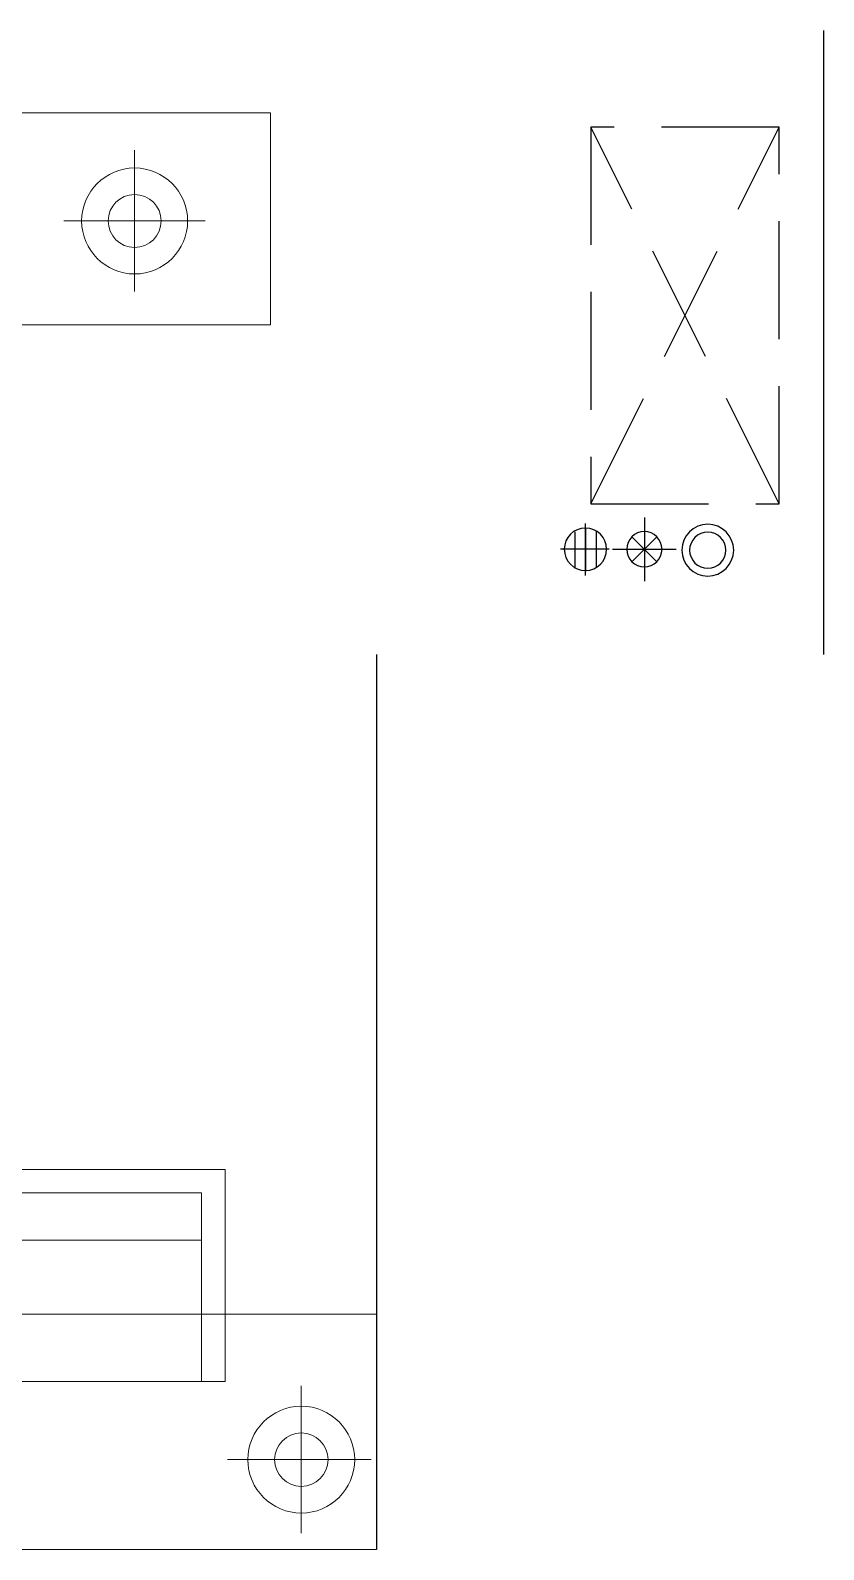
# Model space of a CAD drawing. Extents: x 72956 to 162056, y -6841 to 35159.
# Drawn here: x 138066 to 139750, y 19738 to 22963 of the extents above; entities that cross this region are included whole.
import ezdxf

# ---------------------------------------------------------------- set-up
doc = ezdxf.new("R2010")
doc.units = 0
doc.header["$LTSCALE"] = 1000
doc.header["$MEASUREMENT"] = 0
doc.linetypes.add('DASH', pattern=[0.35, 0.25, -0.1])
doc.layers.get('0').update_dxf_attribs({"linetype": 'CONTINUOUS'})
for name, color, linetype in [('-厨卫', 154, 'CONTINUOUS'), ('-阳台栏杆', 152, 'CONTINUOUS'), ('A-AD-ARCH-AXIS', 1, 'CONTINUOUS'), ('A-AE-PIPE-ROOF', 10, 'CONTINUOUS'), ('A-AE-PIPE-SMAL', 51, 'CONTINUOUS'), ('A-WE-HOLE-TOLT', 14, 'CONTINUOUS'), ('AC', 33, 'CONTINUOUS'), ('fenshua', 233, 'CONTINUOUS'), ('WINDOW', 4, 'CONTINUOUS'), ('改动', 1, 'CONTINUOUS')]:
    doc.layers.add(name, color=color, linetype=linetype)
doc.layers.add('-家具', color=44, linetype='CONTINUOUS', lineweight=9)

# ---------------------------------------------------------------- blocks, each defined once
blk = doc.blocks.new('4565767887yhj')
at = {"layer": 'AC', "linetype": 'DASH'}
for p, q in [((280735.2, 132575), (279935.2, 132175)), ((280735.2, 132175), (279935.2, 132575))]:
    blk.add_line(p, q, dxfattribs=at)
blk.add_lwpolyline([(279935.2, 132575), (280735.2, 132575), (280735.2, 132175), (279935.2, 132175)], close=True, dxfattribs=at)
blk = doc.blocks.new('w-p-r')
for radius in [55, 38.5]:
    blk.add_circle((0, 0), radius)
blk = doc.blocks.new('kongtiao')
at = {"layer": 'A-AD-ARCH-AXIS'}
for p, q in [((113322.9, 10563.1), (113322.9, 10666.3)), ((113379, 10613.6), (113268.4, 10613.6)), ((113322.9, 10556.3), (113322.9, 10420.8)), ((113255.2, 10488.6), (113390.7, 10488.6))]:
    blk.add_line(p, q, dxfattribs=at)
at = {"layer": 'A-AE-PIPE-SMAL'}
for p, q in [((113349.5, 10515.1), (113296.4, 10462.1)), ((113296.4, 10515.1), (113349.5, 10462.1)), ((113322.9, 10526.1), (113322.9, 10451.1)), ((113285.4, 10488.6), (113360.4, 10488.6))]:
    blk.add_line(p, q, dxfattribs=at)
blk.add_circle((113322.9, 10488.6), 37.5, dxfattribs=at)
at = {"layer": 'A-WE-HOLE-TOLT'}
for p, q in [((113279.9, 10613.6), (113369.9, 10613.6)), ((113285.9, 10636.1), (113363.8, 10636.1)), ((113284, 10591.1), (113361.9, 10591.1))]:
    blk.add_line(p, q, dxfattribs=at)
blk.add_circle((113322.9, 10613.6), 45, dxfattribs=at)
at = {"layer": 'A-AE-PIPE-ROOF'}
blk.add_blockref('w-p-r', (113324.9, 10354), dxfattribs=at)
at = {"layer": '改动', "linetype": 'ByBlock'}
blk.add_blockref('4565767887yhj', (-167508.4, -121972.7), dxfattribs=at)
blk = doc.blocks.new('k')
at = {"layer": '-家具'}
for p, q in [((180739.8, 143930.6, 23437.5), (181289.8, 143930.6, 23437.5)), ((181289.8, 143930.6, 23437.5), (181289.8, 143480.6, 23437.5)), ((181001.5, 143551.1, 23437.5), (181001.5, 143851.1, 23437.5)), ((181001.5, 143551.1, 23437.5), (181001.5, 143851.1, 23437.5)), ((180851.5, 143701.1, 23437.5), (181151.5, 143701.1, 23437.5)), ((180851.5, 143701.1, 23437.5), (181151.5, 143701.1, 23437.5)), ((181289.8, 143480.6, 23437.5), (180739.8, 143480.6, 23437.5)), ((181289.8, 143480.6, 23437.5), (180739.8, 143480.6, 23437.5))]:
    blk.add_line(p, q, dxfattribs=at)
for radius in [112.5, 112.5, 56.2, 56.2]:
    blk.add_circle((181001.5, 143701.1, 23437.5), radius, dxfattribs=at)
blk = doc.blocks.new('fghf')
at = {"layer": '-家具'}
for p, q in [((180608.6, 140987.8, 23437.5), (180608.6, 141437.8, 23437.5)), ((180608.6, 141437.8, 23437.5), (181118.6, 141437.8, 23437.5)), ((181118.6, 141437.8, 23437.5), (181118.6, 140987.8, 23437.5)), ((180658.6, 140987.8, 23437.5), (180658.6, 141387.8, 23437.5)), ((180658.6, 141387.8, 23437.5), (181068.6, 141387.8, 23437.5)), ((181068.6, 141387.8, 23437.5), (181068.6, 140987.8, 23437.5)), ((180658.6, 141287.8, 23437.5), (181068.6, 141287.8, 23437.5)), ((181118.6, 140987.8, 23437.5), (180608.6, 140987.8, 23437.5)), ((181280.3, 140821.6, 23437.5), (181280.3, 140978.1, 23437.5)), ((181280.3, 140821.6, 23437.5), (181280.3, 140978.1, 23437.5)), ((181280.3, 140821.6, 23437.5), (181123.8, 140821.6, 23437.5)), ((181280.3, 140821.6, 23437.5), (181123.8, 140821.6, 23437.5)), ((181280.3, 140821.6, 23437.5), (181428.3, 140821.6, 23437.5)), ((181280.3, 140821.6, 23437.5), (181280.3, 140665.2, 23437.5)), ((181280.3, 140821.6, 23437.5), (181280.3, 140665.2, 23437.5)), ((181280.3, 140821.6, 23437.5), (181428.3, 140821.6, 23437.5))]:
    blk.add_line(p, q, dxfattribs=at)
at = {"layer": '-家具', "extrusion": (0.000235387, 0.0043, 0.999991)}
for p, q in [((179330.4, 140753.5, 23437.3), (180215.3, 140753.5, 23437.1)), ((179330.4, 140701.5, 23437.6), (179330.4, 140753.5, 23437.3)), ((180215.3, 140753.5, 23437.1), (180215.3, 140701.5, 23437.3)), ((180215.3, 140701.5, 23437.3), (179330.4, 140701.5, 23437.6)), ((179429, 140630.6, 23437.6), (179403.4, 140701.6, 23437.3)), ((180159.7, 140699.1, 23437.1), (180134, 140630.6, 23437.4))]:
    blk.add_line(p, q, dxfattribs=at)
at = {"layer": '-家具', "elevation": 23437.5}
blk.add_lwpolyline([(178881.5, 140630.6), (178881.5, 141130.6), (181440, 141130.6), (181440, 140630.6)], close=True, dxfattribs=at)
at = {"layer": '-家具'}
for radius in [113.4, 113.4, 56.7, 56.7]:
    blk.add_circle((181280.3, 140821.6, 23437.5), radius, dxfattribs=at)
blk = doc.blocks.new('A-6家具9')
at = {"layer": '-家具'}
for name, p in [('k', (8592.8, -65273.1, -23437.5)), ('fghf', (8667.7, -65023.1, -23437.5))]:
    blk.add_blockref(name, p, dxfattribs=at)

msp = doc.modelspace()

# ---------------------------------------------------------------- linework, layer by layer
at = {"layer": '-阳台栏杆'}
msp.add_lwpolyline([(139749.638, 22963.456), (139749.638, 21638.456)], dxfattribs=at)
at = {"layer": 'WINDOW'}
msp.add_lwpolyline([(138800.812, 21638.596), (138800.812, 19738.456)], dxfattribs=at)

# ---------------------------------------------------------------- block references
at = {"layer": '-厨卫'}
msp.add_blockref('A-6家具9', (-51306.882, -55869.08), dxfattribs=at)
at = {"layer": 'fenshua', "xscale": -1, "rotation": 90}
msp.add_blockref('kongtiao', (149857.77, 135184.946), dxfattribs=at)

doc.saveas('drawing.dxf')
